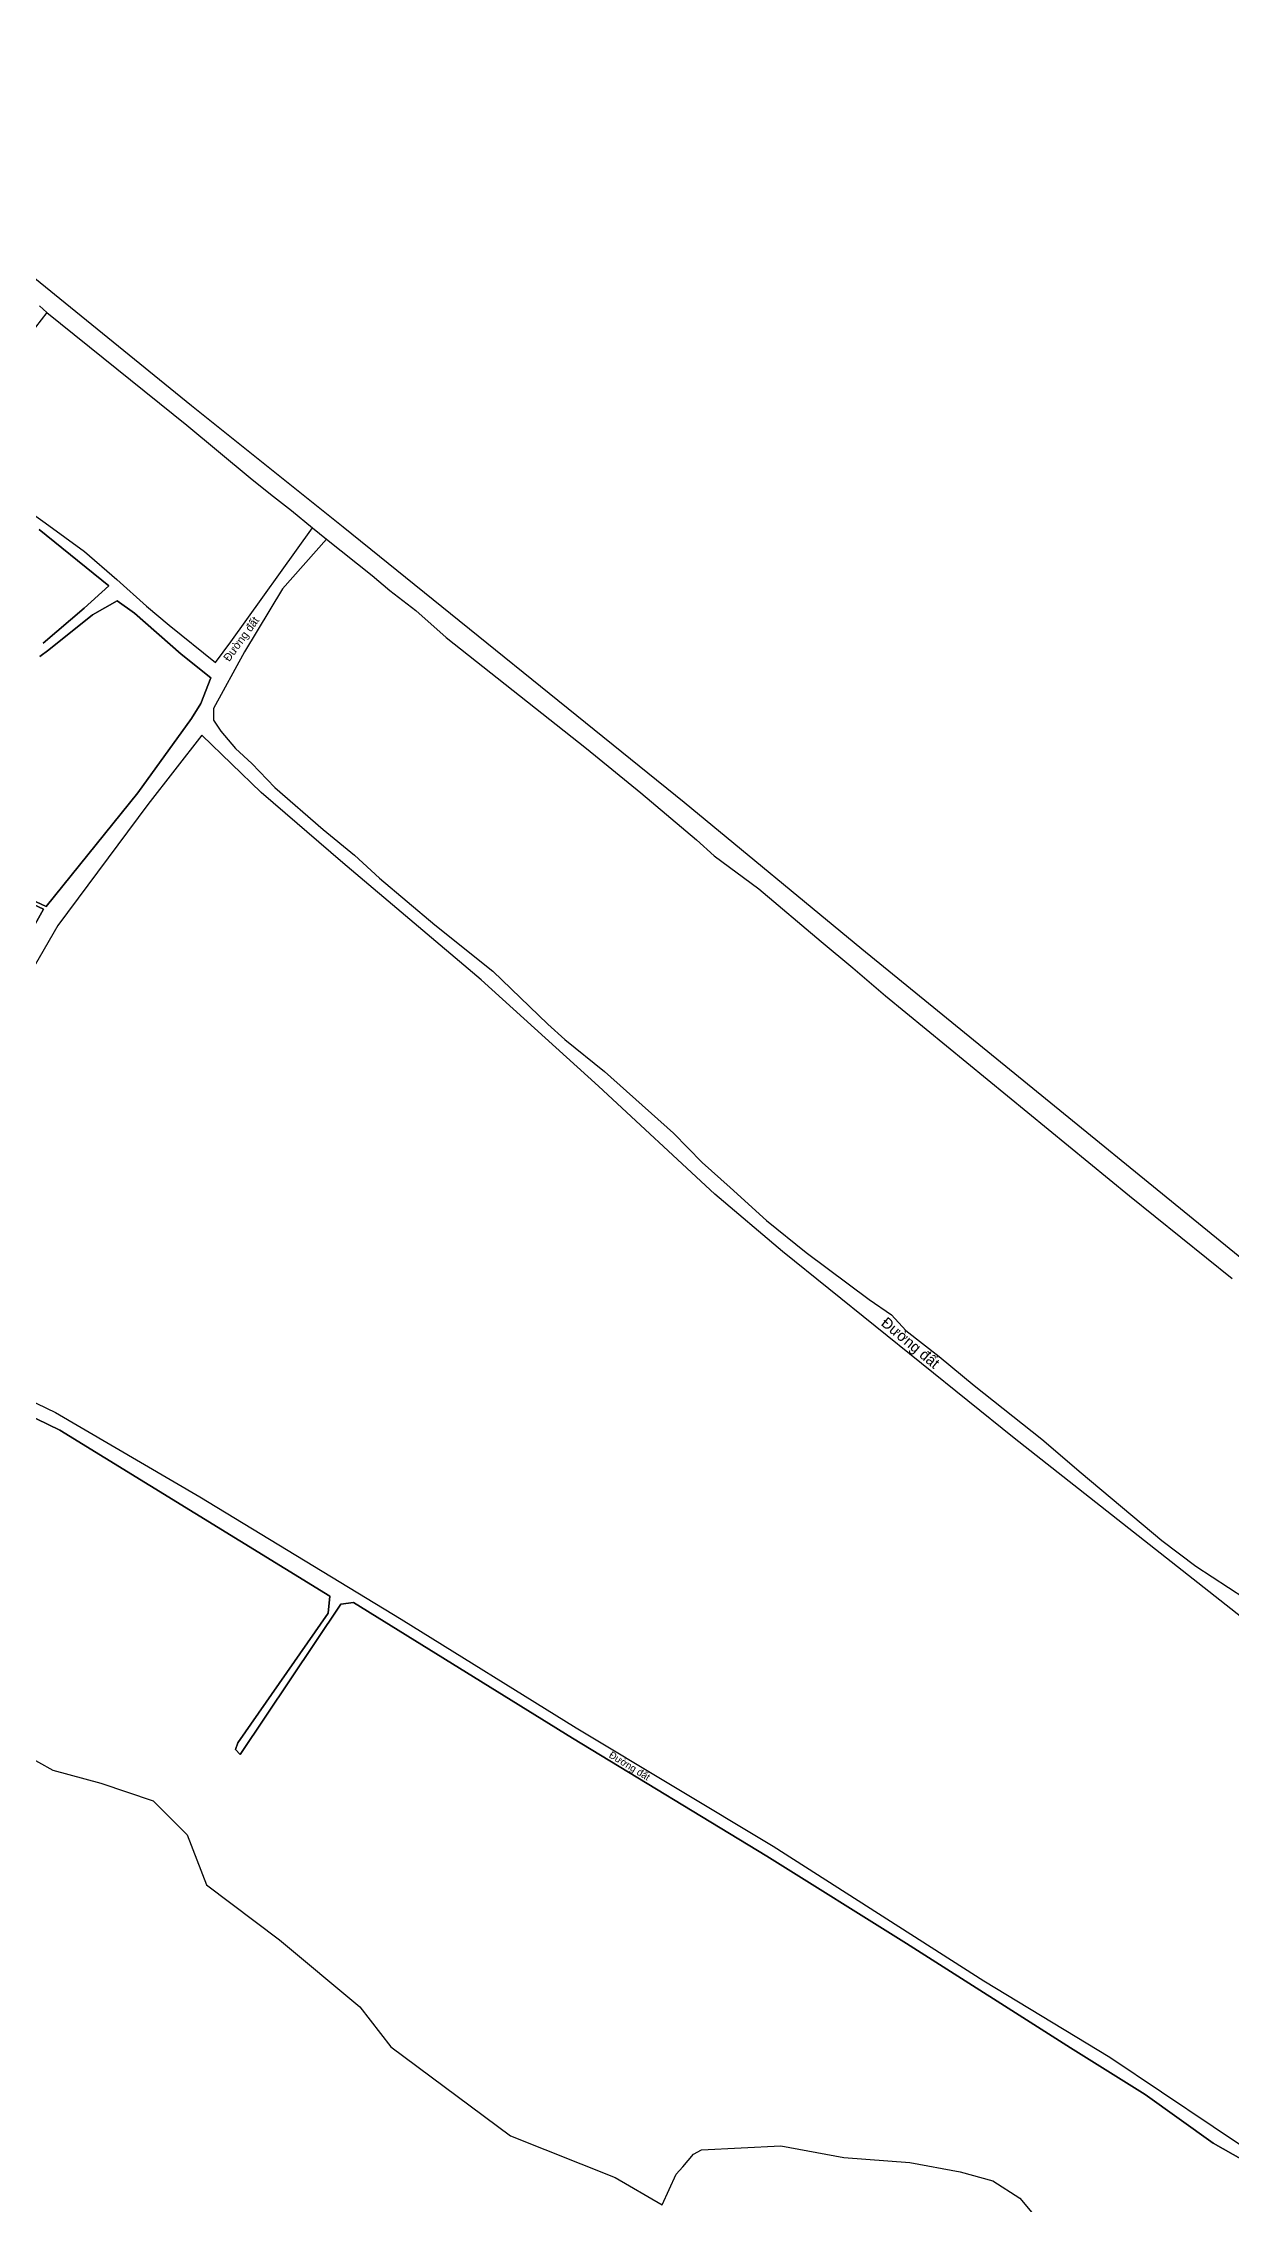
# Model space of a CAD drawing. Extents: x 548434 to 553028, y 1835329 to 1842282.
# Drawn here: x 550620 to 550981, y 1840658 to 1841315 of the extents above; entities that cross this region are included whole.
import ezdxf

# ---------------------------------------------------------------- set-up
doc = ezdxf.new("R2010")
doc.units = 0
doc.layers.add('Level 30', color=7, linetype='Continuous')
doc.layers.add('Level 5', color=7, linetype='Continuous')

msp = doc.modelspace()

# ---------------------------------------------------------------- linework, layer by layer
at = {"layer": 'Level 30'}
for p, q in [((550618.67, 1841234.77), (550620.94, 1841232.83)), ((550701.64, 1841167.37), (550705.92, 1841163.92))]:
    msp.add_line(p, q, dxfattribs=at)
for points in [[(549853.1, 1841859.96), (550014.42, 1841724.51), (550204.08, 1841572.5), (550314.6, 1841485.03), (550337.63, 1841466.92), (550526.39, 1841317.04), (550664.92, 1841204.56), (550710.99, 1841167.64), (550814.61, 1841084.02), (550868.57, 1841039.41), (551021.2, 1840915.07), (551170.99, 1840793.79), (551216.15, 1840756.13), (551331.64, 1840662.06), (551402.82, 1840602.97), (551491.07, 1840533.55), (551570.46, 1840470.14), (551648.24, 1840409.17), (551688.16, 1840378.44), (551725.37, 1840347.81), (551873.45, 1840232.8)], [(550618.67, 1841234.77), (550620.94, 1841232.83), (550589.89, 1841192.66)], [(550620.94, 1841232.83), (550589.89, 1841192.66), (550598.59, 1841184.46), (550620.39, 1841168.91), (550632.43, 1841160.2), (550642.19, 1841151.69), (550651.27, 1841143.51), (550658.14, 1841137.74), (550672.19, 1841126.42), (550676.88, 1841132.75), (550701.64, 1841167.37)], [(550620.94, 1841232.83), (550663.5, 1841198.58), (550682.68, 1841182.55), (550688.88, 1841177.54), (550695.25, 1841172.62), (550701.64, 1841167.37)], [(550598.59, 1841184.46), (550620.39, 1841168.91), (550632.43, 1841160.2), (550642.19, 1841151.69), (550651.27, 1841143.51), (550658.14, 1841137.74), (550672.19, 1841126.42), (550676.88, 1841132.75), (550701.64, 1841167.37), (550705.92, 1841163.92), (550692.56, 1841148.83), (550681, 1841129.68), (550671.54, 1841112.42), (550671.55, 1841108.92), (550673.76, 1841105.56), (550678.26, 1841100.34), (550683.25, 1841095.74), (550690.19, 1841088.48), (550704.87, 1841075.66), (550714.39, 1841067.84), (550722.04, 1841060.88), (550738.88, 1841046.75), (550756.43, 1841032.68), (550773.17, 1841016.55), (550778.29, 1841011.9), (550790.39, 1841002.15), (550811.36, 1840983.37), (550820.09, 1840974.54), (550828.59, 1840966.93), (550839.65, 1840956.87), (550851.71, 1840947.18), (550870.8, 1840932.86), (550877.57, 1840928.23), (550881.97, 1840923.49), (550892.12, 1840915.56), (550902.67, 1840906.73), (550923.24, 1840890.46), (550935.18, 1840880.2), (550959.78, 1840859.63), (550970.06, 1840851.81), (550989.95, 1840838.88)], [(550619.81, 1841132.26), (550632.33, 1841142.96), (550639.79, 1841149.7), (550618.57, 1841166.81)], [(550618.57, 1841166.81), (550639.79, 1841149.7), (550632.33, 1841142.96), (550619.81, 1841132.26)], [(550705.92, 1841163.92), (550692.56, 1841148.83), (550681, 1841129.68), (550671.54, 1841112.42), (550671.55, 1841108.92), (550673.76, 1841105.56), (550678.26, 1841100.34), (550683.25, 1841095.74), (550690.19, 1841088.48), (550704.87, 1841075.66), (550714.39, 1841067.84), (550722.04, 1841060.88), (550738.88, 1841046.75), (550756.43, 1841032.68), (550773.17, 1841016.55), (550778.29, 1841011.9), (550790.39, 1841002.15), (550811.36, 1840983.37), (550820.09, 1840974.54), (550828.59, 1840966.93), (550839.65, 1840956.87), (550851.71, 1840947.18), (550870.8, 1840932.86), (550877.57, 1840928.23), (550881.97, 1840923.49), (550892.12, 1840915.56), (550902.67, 1840906.73), (550923.24, 1840890.46), (550935.18, 1840880.2), (550959.78, 1840859.63), (550970.06, 1840851.81), (550989.95, 1840838.88)], [(550705.92, 1841163.92), (550719.84, 1841152.82), (550725.13, 1841148.35), (550733.09, 1841142.27), (550742.25, 1841134.03), (550784.87, 1841100.27), (550801.44, 1841086.83), (550818.3, 1841072.57), (550823.72, 1841067.68), (550837.33, 1841057.66), (550856.26, 1841041.61), (550865.81, 1841033.63), (550875.8, 1841025.12), (550949.96, 1840964.42), (550981.13, 1840939.26)], [(550569.53, 1841076.12), (550620.7, 1841052.31), (550648.59, 1841086.79), (550664.94, 1841109.45), (550667.76, 1841114), (550670.77, 1841121.79), (550661.72, 1841128.92), (550647.55, 1841141.42), (550642.29, 1841145.17), (550634.85, 1841140.96), (550621.52, 1841130.25), (550618.81, 1841128.3)], [(550618.81, 1841128.3), (550621.52, 1841130.25), (550634.85, 1841140.96), (550642.29, 1841145.17), (550647.55, 1841141.42), (550661.72, 1841128.92), (550670.77, 1841121.79), (550667.76, 1841114), (550664.94, 1841109.45), (550648.59, 1841086.79), (550620.7, 1841052.31), (550569.53, 1841076.12)], [(550987.34, 1840833.57), (550914.85, 1840890.69), (550844.52, 1840947.5), (550823.88, 1840964.85), (550788.59, 1840997.69), (550752.87, 1841030.04), (550710.91, 1841065.57), (550686.02, 1841086.88), (550668.03, 1841104.39), (550651.64, 1841083.32), (550624.3, 1841046.47), (550597.34, 1841000), (550573.17, 1840956.39), (550566.29, 1840935.73), (550568.63, 1840926.99), (550581.02, 1840919.04), (550623.58, 1840898.57), (550667.44, 1840872.9), (550728.6, 1840835.78), (550781.82, 1840802.7), (550841.68, 1840766.78), (550905.7, 1840725.87), (550943.93, 1840702.64), (550991.04, 1840671.03)], [(550987.34, 1840833.57), (550914.85, 1840890.69), (550844.52, 1840947.5), (550823.88, 1840964.85), (550788.59, 1840997.69), (550752.87, 1841030.04), (550710.91, 1841065.57), (550686.02, 1841086.88), (550668.03, 1841104.39), (550651.64, 1841083.32), (550624.3, 1841046.47), (550597.34, 1841000), (550573.17, 1840956.39), (550566.29, 1840935.73), (550568.63, 1840926.99), (550581.02, 1840919.04), (550623.58, 1840898.57), (550667.44, 1840872.9), (550728.6, 1840835.78), (550781.82, 1840802.7), (550841.68, 1840766.78), (550905.7, 1840725.87), (550943.93, 1840702.64), (550991.04, 1840671.03)], [(550589.14, 1840996.42), (550619.94, 1841051.47), (550568.98, 1841075.19)], [(550568.98, 1841075.19), (550619.94, 1841051.47), (550589.14, 1840996.42)], [(550554.81, 1840953.79), (550555.75, 1840949.21), (550552.75, 1840947), (550560.73, 1840932.48), (550566.45, 1840922.53), (550579.35, 1840915.3), (550624.87, 1840893.17), (550706.9, 1840842.7), (550706.39, 1840837.52), (550678.97, 1840798.16), (550678.3, 1840796.13), (550679.72, 1840794.62), (550710.26, 1840840.31), (550714.13, 1840840.8), (550780.66, 1840799.54), (550839.74, 1840763.75), (550882.15, 1840737.23), (550932.02, 1840705.52), (550954.65, 1840691.35), (550975.31, 1840676.53), (550989.82, 1840668.34)], [(550989.82, 1840668.34), (550975.31, 1840676.53), (550954.65, 1840691.35), (550932.02, 1840705.52), (550882.15, 1840737.23), (550839.74, 1840763.75), (550780.66, 1840799.54), (550714.13, 1840840.8), (550710.26, 1840840.31), (550679.72, 1840794.62), (550678.3, 1840796.13), (550678.97, 1840798.16), (550706.39, 1840837.52), (550706.9, 1840842.7), (550624.87, 1840893.17), (550579.35, 1840915.3)], [(550609.7, 1840797.2), (550622.76, 1840789.9), (550637.33, 1840785.86), (550653.29, 1840780.5), (550663.55, 1840770.22), (550669.48, 1840755.04), (550691.64, 1840738.31), (550716.09, 1840717.98), (550725.49, 1840705.76), (550761.83, 1840678.79), (550793.6, 1840666.04), (550807.94, 1840657.81), (550812.16, 1840667.09), (550814.24, 1840669.38), (550817.43, 1840673.18), (550819.88, 1840674.53), (550844.01, 1840675.68), (550863.13, 1840672.16), (550883.18, 1840670.63), (550898.46, 1840667.86), (550908.38, 1840665.04), (550916.6, 1840659.84), (550924.32, 1840650.55)]]:
    msp.add_lwpolyline(points, dxfattribs=at)

# ---------------------------------------------------------------- texts
at = {"layer": 'Level 5'}
for height, rotation, p in [(2.43171, 53.9596528, (550676.361, 1841126.521)), (3.29056, 320.1916972, (550874.18, 1840925.269)), (2.15647, 328.429275, (550791.529, 1840793.891))]:
    msp.add_text('Đường đất', height=height, rotation=rotation, dxfattribs=at).set_placement(p)

doc.saveas('drawing.dxf')
